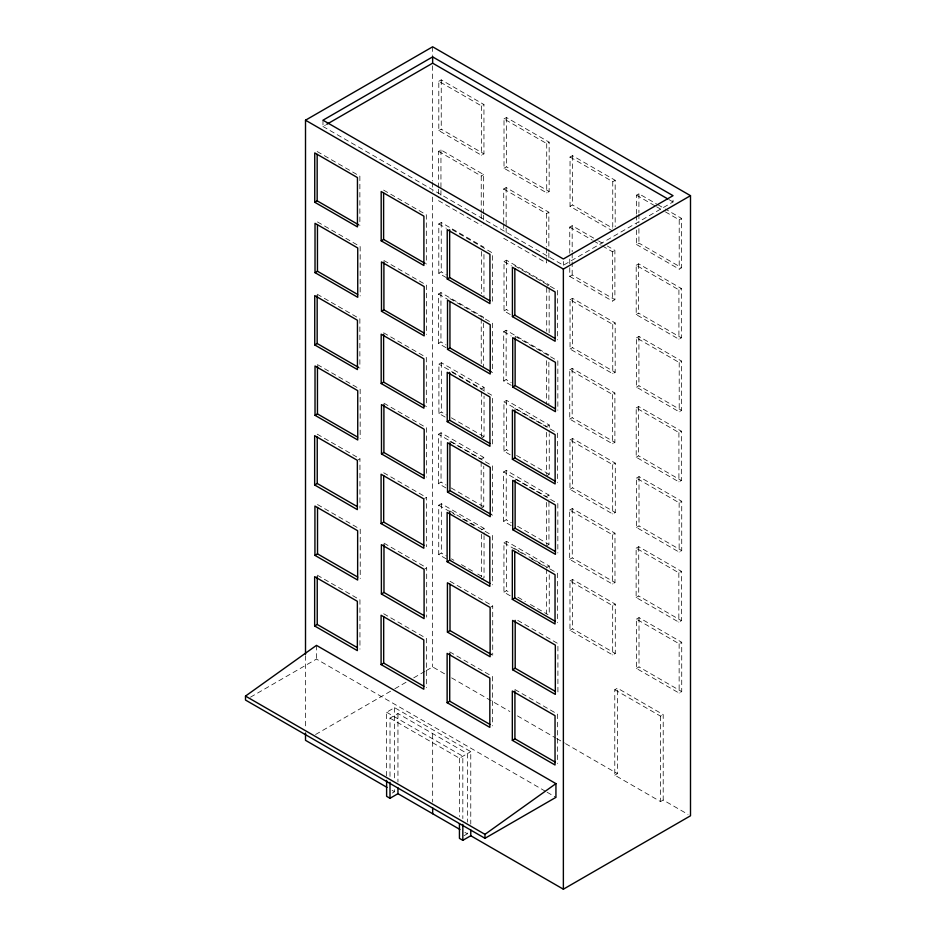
<?xml version="1.0" encoding="UTF-8"?>
<svg xmlns="http://www.w3.org/2000/svg" width="936" height="936" viewBox="0 0 936 936"><rect width="100%" height="100%" fill="white"/><g stroke="black" fill="none" stroke-linecap="round" stroke-linejoin="round"><path stroke-width="0.7" stroke-dasharray="4.68 3.51" d="M322.978 120.206L322.978 126.477L325.506 125.014M438.808 81.28L441.242 79.876L483.947 104.539L483.947 153.855L481.525 155.259L438.808 130.595L438.808 81.28L481.525 105.932L483.947 104.539M438.808 130.595L441.242 129.191L483.947 153.855M438.528 187.609L438.528 151.339L440.95 149.935L483.655 174.599L483.655 213.771M504.013 118.919L506.435 117.515L549.151 142.178L549.151 191.494L546.718 192.898L504.013 168.234L504.013 118.919L546.718 143.571L549.151 142.178M438.528 151.339L481.233 176.003L483.655 174.599M504.013 168.234L506.435 166.842L549.151 191.494M446.355 277.629L438.808 273.277L438.808 223.95L441.242 222.557L483.947 247.209M503.72 222.347L503.72 188.978L506.142 187.586L548.859 212.238L548.859 251.41M570.047 157.037L612.752 181.701L612.752 231.016L570.047 206.365L570.047 157.037L572.469 155.645L615.174 180.297L615.174 226.723M438.808 273.277L441.242 271.873L446.261 274.774M503.72 188.978L546.437 213.642L548.859 212.238M570.047 206.365L572.469 204.961L612.67 228.173M612.752 181.701L615.174 180.297M446.062 347.689L438.528 343.336L438.528 294.021L440.95 292.617L483.655 317.281L483.655 321.633M510.295 314.543L504.013 310.916L504.013 261.6L506.435 260.196L549.151 284.86L546.718 286.252M569.755 253.211L569.755 227.109L572.177 225.705L597.308 240.213M636.492 214.04L636.492 195.179L638.914 193.775L656.499 203.931M322.978 126.477L563.367 265.262L673.031 201.954L673.031 198.186M438.528 343.336L440.95 341.944L445.969 344.846M504.013 310.916L506.435 309.512L510.202 311.688M569.755 267.719L569.755 276.424L572.177 275.032L614.893 299.684L614.893 250.368L607.347 246.016M602.421 245.957L612.472 251.761L614.893 250.368M636.492 229.987L636.492 244.495L638.914 243.103L681.63 267.754L681.63 218.439L665.297 209.009M665.391 211.864L679.208 219.831L681.63 218.439M445.185 417.07L438.902 413.443L438.902 364.127L441.336 362.723L484.041 387.387L484.041 390.289M511.255 385.328L503.72 380.975L503.72 331.66L506.142 330.256L548.859 354.92L546.437 356.323M570.047 299.719L572.469 298.315L615.174 322.978L615.174 372.306L612.752 373.698L570.047 349.034L570.047 299.719L612.752 324.382L615.174 322.978M636.199 265.239L638.633 263.847L681.338 288.499L681.338 337.826L678.916 339.218L636.199 314.566L636.199 265.239L678.916 289.903L681.338 288.499M569.755 276.424L612.472 301.088L614.893 299.684M636.492 244.495L679.208 269.159L681.63 267.754M358.219 459.822L359.95 458.827L359.95 508.143M438.902 413.443L441.336 412.039L446.355 414.94M484.041 387.387L481.619 388.779L438.902 364.127M503.72 380.975L506.142 379.583L511.173 382.485M570.047 349.034L572.469 347.642L615.174 372.306M636.199 314.566L638.633 313.162L681.338 337.826M445.992 487.96L438.446 483.608L438.446 434.281L441.043 432.783L483.76 457.447L483.76 460.348M510.214 454.802L503.942 451.175L503.942 401.86L506.528 400.362L549.245 425.026L549.245 432.28M569.755 369.79L572.177 368.386L614.893 393.05L614.893 442.365L612.472 443.769L569.755 419.106L569.755 369.79L612.472 394.442L614.893 393.05M636.492 337.861L638.914 336.457L681.63 361.12L681.63 410.436L679.208 411.84L636.492 387.176L636.492 337.861L679.208 362.513L681.63 361.12M481.619 438.106L484.041 436.702L484.041 396.092M438.446 483.608L441.043 482.11L446.062 485.012M483.76 457.447L481.162 458.944L438.446 434.281M503.942 451.175L506.528 449.69L510.295 451.866M549.245 425.026L546.647 426.524L503.942 401.86M424.663 498.408L426.395 497.414L426.395 546.741M569.755 419.106L572.177 417.702L614.893 442.365M636.492 387.176L638.914 385.772L681.63 410.436M446.273 558.886L438.738 554.533L438.738 505.218L441.336 503.72L484.041 528.372L484.041 534.175M511.185 525.599L503.65 521.247L503.65 471.919L506.236 470.434L548.952 495.085L548.952 499.438M569.965 439.978L572.563 438.493L615.28 463.144L615.28 512.472L612.682 513.969L569.965 489.306L569.965 439.978L612.682 464.642L615.28 463.144M636.199 407.92L638.633 406.516L681.338 431.18L681.338 480.507L678.916 481.9L636.199 457.236L636.199 407.92L678.916 432.584L681.338 431.18M481.162 508.26L483.76 506.774L483.76 466.151M546.647 475.839L549.245 474.341L549.245 433.731M438.738 554.533L441.336 553.036L446.355 555.937M481.455 529.87L484.041 528.372M503.65 521.247L506.236 519.749L511.267 522.651M548.952 495.085L546.355 496.583L503.65 471.919M424.956 568.819L426.687 567.813L426.687 617.14M569.965 489.306L572.563 487.808L615.28 512.472M636.199 457.236L638.633 455.844L681.338 480.507M510.214 595.799L503.942 592.172L503.942 542.857L506.528 541.359L549.245 566.023L549.245 568.924M569.685 510.05L572.27 508.552L614.987 533.216L614.987 582.531L612.39 584.029L569.685 559.365L569.685 510.05L612.39 534.713L614.987 533.216M250.474 697.18L316.462 659.084L545.852 791.517M636.422 478.12L639.007 476.623L681.724 501.286L681.724 550.602L679.138 552.1L636.422 527.436L636.422 478.12L679.138 502.784L681.724 501.286M481.455 579.197L484.041 577.699L484.041 535.626M546.355 545.91L548.952 544.413L548.952 500.889M503.942 592.172L506.528 590.674L510.295 592.851M546.647 567.509L549.245 566.023M569.685 559.365L572.27 557.868L614.987 582.531M490.99 606.938L492.722 605.943L492.722 655.258M636.422 527.436L639.007 525.95L681.724 550.602M569.965 580.975L572.563 579.478L615.28 604.141L615.28 653.457L612.682 654.954L569.965 630.302L569.965 580.975L612.682 605.639L615.28 604.141M636.129 548.18L638.726 546.694L681.431 571.346L681.431 620.673L678.846 622.171L636.129 597.507L636.129 548.18L678.846 572.844L681.431 571.346M315.572 734.514L393.623 689.458M394.875 688.72L406.201 682.18M413.759 677.828L425.084 671.287M426.348 670.562L432.643 666.923L445.302 674.236M386.615 776.026L386.615 712.237L394.559 707.651L470.773 751.655L470.773 824.136M390.008 776.424L390.008 718.123L397.952 713.536L467.368 753.62L467.368 822.112M569.965 630.302L572.563 628.805L615.28 653.457M636.129 597.507L638.726 596.01L681.431 620.673M636.422 619.117L639.007 617.62L681.724 642.283L681.724 691.599L679.138 693.096L636.422 668.433L636.422 619.117L679.138 643.769L681.724 642.283M392.289 793.049L394.559 791.739L394.559 788.837M390.008 718.123L459.436 758.207L470.773 751.655M636.422 668.433L639.007 666.935L681.724 691.599M663.203 800.046L660.535 801.59L614.788 775.183L614.788 689.727L617.467 688.182L663.203 714.589L663.203 800.046L688.018 814.367M614.788 689.727L660.535 716.134L663.203 714.589M463.975 835.743L467.368 833.777L467.368 830.864M614.788 775.183L617.467 773.639L617.467 688.182M669.228 199.754L673.031 201.954M657.762 204.656L664.045 208.283M636.492 195.179L655.34 206.06M656.592 206.786L664.127 211.138M598.56 240.938L602.328 243.114M569.755 227.109L592.371 240.166M593.623 240.891L601.158 245.232M438.528 200.655L481.233 225.319M503.72 238.306L546.437 262.957L546.437 258.605M317.164 151.527L359.869 176.179L359.869 225.506M383.608 190.113L426.325 214.777L426.325 264.092M452.158 229.694L492.359 252.895L492.359 302.223M514.835 265.882L557.552 290.534L557.552 339.862M438.808 223.95L446.355 228.302M504.013 261.6L511.547 265.953M317.456 221.926L360.161 246.577L360.161 295.905M383.9 260.512L426.617 285.176L426.617 334.491M449.935 298.642L492.64 323.294L492.64 372.622M515.128 336.281L557.844 360.945L557.844 410.26M438.528 294.021L447.314 299.099M503.72 331.66L511.255 336.012M317.164 294.196L359.869 318.86L359.869 368.187M383.608 332.795L426.325 357.458L426.325 406.774M452.158 372.364L492.359 395.577L492.359 444.892M514.835 408.564L557.552 433.216L557.552 482.543M451.386 417.842L484.041 436.702M516.578 455.493L549.245 474.341M317.456 364.607L360.161 389.259L360.161 438.586M383.9 403.194L426.617 427.857L426.617 477.173M449.935 441.312L492.64 465.976L492.64 515.303M515.128 478.963L557.844 503.615L557.844 552.942M451.094 487.913L483.76 506.774M517.549 526.278L548.952 544.413M317.234 434.164L359.95 458.827M383.678 472.762L426.395 497.414M449.713 510.88L492.43 535.544L492.43 584.86M514.741 548.613L557.458 573.277L557.458 622.604M438.738 505.218L455.071 514.636M462.606 518.989L473.92 525.517M503.942 542.857L524.043 554.463M531.578 558.815L545.395 566.783M451.386 558.839L453.89 560.29M461.436 564.642L472.738 571.171M477.758 574.072L484.041 577.699M517.83 597.203L525.377 601.555M530.396 604.457L547.981 614.613M317.526 504.562L360.231 529.226L360.231 578.542M383.971 543.161L426.687 567.813M450.005 581.279L492.722 605.943M517.713 620.369L557.914 643.582L557.914 692.897M317.234 575.16L359.95 599.824L359.95 649.139M383.678 613.747L426.395 638.41L426.395 687.726M449.713 651.877L492.43 676.529L492.43 725.856M514.917 689.516L557.622 714.18L557.622 763.495M451.632 677.886L509.863 711.512M517.456 715.888L555.434 737.825M556.698 738.551L564.303 742.938M565.566 743.664L617.467 773.639M547.115 792.242L555.937 797.343M386.615 712.237L462.829 756.241L462.829 818.579M392.044 790.288L394.559 791.739M464.888 832.35L467.368 833.777M679.208 219.831L679.208 269.159M679.208 362.513L679.208 411.84M679.138 502.784L679.138 552.1M679.138 643.769L679.138 693.096M678.916 289.903L678.916 339.218M678.916 432.584L678.916 481.9M678.846 572.844L678.846 622.171M660.535 716.134L660.535 801.59M639.007 476.623L639.007 525.95M639.007 617.62L639.007 666.935M638.914 193.775L638.914 212.636M638.914 214.087L638.914 222.791M638.914 228.595L638.914 243.103M638.914 336.457L638.914 385.772M638.633 263.847L638.633 313.162M638.633 406.516L638.633 455.844M638.726 546.694L638.726 596.01M636.492 215.491L636.492 224.184M612.752 324.382L612.752 373.698M612.682 464.642L612.682 513.969M612.682 605.639L612.682 654.954M612.472 251.761L612.472 301.088M612.472 394.442L612.472 443.769M612.39 534.713L612.39 584.029M572.469 155.645L572.469 204.961M572.469 298.315L572.469 347.642M572.563 438.493L572.563 487.808M572.563 579.478L572.563 628.805M572.27 508.552L572.27 557.868M572.177 225.705L572.177 251.819M572.177 253.27L572.177 260.524M572.177 261.975L572.177 275.032M572.177 368.386L572.177 417.702M569.755 259.015L569.755 266.269M563.367 261.495L563.367 265.262M549.151 287.761L549.151 332.725M549.245 574.727L549.245 615.338M548.859 252.86L548.859 261.565M548.859 362.173L548.859 404.247M546.718 143.571L546.718 192.898M546.718 287.703L546.718 331.227M546.647 432.327L546.647 474.388M546.647 568.959L546.647 613.934M546.437 213.642L546.437 247.01M546.437 248.461L546.437 257.154M546.437 360.676L546.437 404.188M546.355 502.386L546.355 544.46M506.435 117.515L506.435 166.842M506.435 260.196L506.435 309.512M506.528 400.362L506.528 449.69M506.528 541.359L506.528 590.674M506.236 470.434L506.236 519.749M506.142 187.586L506.142 226.746M506.142 228.197L506.142 235.451M506.142 330.256L506.142 379.583M503.72 223.798L503.72 231.052M483.947 254.463L483.947 296.536M483.655 215.221L483.655 223.926M483.655 323.084L483.655 366.596M481.619 391.681L481.619 436.656M481.525 105.932L481.525 155.259M481.525 251.515L481.525 293.588M481.455 534.222L481.455 576.295M481.233 176.003L481.233 212.261M481.233 213.712L481.233 219.515M481.233 318.685L481.233 363.648M481.162 461.846L481.162 506.809M459.436 758.207L459.436 816.496M441.242 79.876L441.242 129.191M441.242 222.557L441.242 271.873M441.336 362.723L441.336 412.039M441.336 503.72L441.336 553.036M441.043 432.783L441.043 482.11M440.95 149.935L440.95 189.107M440.95 190.558L440.95 197.812M440.95 292.617L440.95 341.944M438.528 189.06L438.528 197.765M432.643 46.8L432.643 55.552M432.643 65.766L432.643 181.034M432.643 182.497L432.643 191.248M432.643 197.086L432.643 666.923M432.666 733.578L432.666 802.082M397.952 713.536L397.952 782.04M394.559 707.651L394.559 780.133M316.462 645.372L316.462 659.084M305.51 655.691L305.51 728.653"/><path stroke-width="1.4" d="M245.501 696.08L316.462 645.372L555.937 783.631L555.937 797.343L484.977 838.305L245.501 700.046L245.501 696.08L484.977 834.339L484.977 838.305M484.977 834.339L555.937 783.631M305.51 654.241L305.51 120.206L432.643 46.8L690.499 195.671L690.499 815.794L563.367 889.2L470.773 835.743L462.829 840.329L459.436 838.363L459.436 823.785M432.643 56.885L322.978 120.206L563.367 258.991L673.031 195.671L432.643 56.885L432.643 63.168L667.965 199.029M326.769 124.289L432.643 63.168M314.742 202.246L357.447 226.898L357.447 177.583L314.742 152.919L314.742 202.246L317.164 200.842L358.617 224.78M315.022 272.645L357.739 297.297L357.739 247.981L315.022 223.318L315.022 272.645L317.456 271.241L357.646 294.454M381.186 240.833L423.903 265.496L423.903 216.169L381.186 191.517L381.186 240.833L383.608 239.44L425.061 263.367M314.742 344.928L357.447 369.58L357.447 320.264L314.742 295.601L314.742 344.928L317.164 343.524L358.617 367.462M381.478 311.232L424.183 335.895L424.183 286.568L381.478 261.916L381.478 311.232L383.9 309.839L424.102 333.04M447.221 278.963L489.937 303.615L489.937 254.299L447.221 229.636L447.221 278.963L449.643 277.559L489.844 300.772M305.51 120.206L563.367 269.077L690.499 195.671M315.022 415.327L357.739 439.978L357.739 390.663L315.022 365.999L315.022 415.327L317.456 413.923L357.646 437.135M381.186 383.514L423.903 408.178L423.903 358.851L381.186 334.199L381.186 383.514L383.608 382.11L425.061 406.048M447.513 349.362L490.218 374.014L490.218 324.698L447.513 300.035L447.513 349.362L449.935 347.958L491.388 371.896M512.413 316.602L555.13 341.254L555.13 291.938L512.413 267.275L512.413 316.602L514.835 315.198L555.036 338.411M314.648 484.977L357.353 509.64L357.353 460.325L314.648 435.661L314.648 484.977L317.234 483.491L357.435 506.692M381.478 453.913L424.183 478.577L424.183 429.25L381.478 404.598L381.478 453.913L383.9 452.509L424.102 475.722M447.221 421.633L489.937 446.296L489.937 396.981L447.221 372.317L447.221 421.633L449.643 420.241L489.844 443.442M512.706 387.001L555.422 411.664L555.422 362.337L512.706 337.674L512.706 387.001L515.128 385.597L555.329 408.81M314.929 555.376L357.646 580.039L357.646 530.724L314.929 506.06L314.929 555.376L317.526 553.89L357.727 577.091M381.092 523.575L423.809 548.227L423.809 498.911L381.092 474.248L381.092 523.575L383.678 522.077L423.879 545.29M447.513 492.032L490.218 516.695L490.218 467.38L447.513 442.716L447.513 492.032L449.935 490.639L491.388 514.578M512.413 459.284L555.13 483.935L555.13 434.62L512.413 409.956L512.413 459.284L514.835 457.88L555.036 481.092M314.648 625.973L357.353 650.637L357.353 601.31L314.648 576.658L314.648 625.973L317.234 624.476L357.435 647.689M381.385 593.974L424.09 618.637L424.09 569.31L381.385 544.647L381.385 593.974L383.971 592.476L424.172 615.689M447.127 561.694L489.832 586.357L489.832 537.042L447.127 512.378L447.127 561.694L449.713 560.196L489.914 583.409M512.706 529.682L555.422 554.334L555.422 505.019L512.706 480.355L512.706 529.682L515.128 528.278L555.329 551.491M381.092 664.572L423.809 689.224L423.809 639.908L381.092 615.245L381.092 664.572L383.678 663.074L423.879 686.275M447.42 632.092L490.125 656.756L490.125 607.441L447.42 582.777L447.42 632.092L450.005 630.595L491.458 654.533M512.32 599.332L555.036 623.996L555.036 574.681L512.32 550.017L512.32 599.332L514.741 597.94L554.943 621.153M447.127 702.69L489.832 727.354L489.832 678.027L447.127 653.375L447.127 702.69L449.713 701.193L489.914 724.405M512.612 669.743L555.329 694.395L555.329 645.079L512.612 620.416L512.612 669.743L515.198 668.245L555.399 691.447M386.615 780.378L386.615 796.325L390.008 798.279L397.952 793.693L459.939 829.483M512.32 740.329L555.036 764.993L555.036 715.666L512.32 691.014L512.32 740.329L514.917 738.832L555.118 762.044M387.024 787.387L305.51 740.329L305.51 733.028M563.367 269.077L563.367 889.2M515.128 337.732L515.128 385.597M515.128 480.414L515.128 528.278M515.198 620.369L515.198 668.245M514.835 268.784L514.835 315.198M514.835 410.015L514.835 457.88M514.741 551.515L514.741 597.94M514.917 690.967L514.917 738.832M470.773 829.939L470.773 835.743M462.829 824.382L462.829 840.329M450.005 584.181L450.005 630.595M449.935 301.544L449.935 347.958M449.935 442.763L449.935 490.639M449.643 229.694L449.643 277.559M449.643 372.364L449.643 420.241M449.713 512.331L449.713 560.196M449.713 653.328L449.713 701.193M432.666 807.908L432.666 813.735M397.952 787.866L397.952 793.693M390.008 782.25L390.008 798.279M383.9 261.963L383.9 309.839M383.9 404.644L383.9 452.509M383.971 544.612L383.971 592.476M383.608 193.015L383.608 239.44M383.608 334.246L383.608 382.11M383.678 475.663L383.678 522.077M383.678 616.648L383.678 663.074M317.456 224.827L317.456 271.241M317.456 366.058L317.456 413.923M317.526 507.464L317.526 553.89M317.234 437.065L317.234 483.491M317.234 576.611L317.234 624.476M317.164 154.428L317.164 200.842M317.164 295.647L317.164 343.524"/></g></svg>
